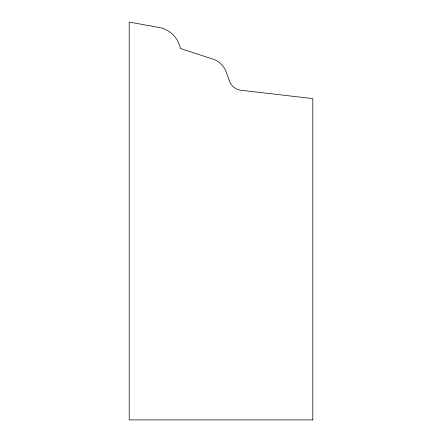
<?xml version="1.0" encoding="UTF-8"?>
<svg xmlns="http://www.w3.org/2000/svg" width="442" height="442" viewBox="0 0 442 442"><rect width="100%" height="100%" fill="white"/><g stroke="black" fill="none" stroke-linecap="round" stroke-linejoin="round"><path stroke-width="0.66" d="M312.798 419.9L129.202 419.9L129.202 22.1L161.258 27.885A26.796 26.796 0 0 1 180.369 48.521L212.497 58.968A20.901 20.901 0 0 1 226.403 72.499L229.166 80.129A13.984 13.984 0 0 0 242.509 90.417L312.798 98.599L312.798 419.9"/></g></svg>
